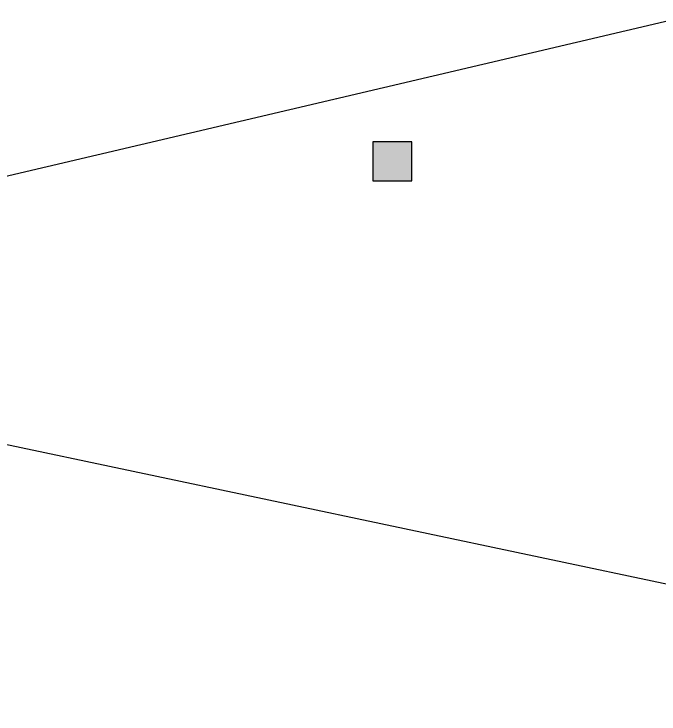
# Model space of a CAD drawing. Header units: centimetres. Extents: x 28733 to 98303, y -2883 to 8555.
# Drawn here: x 90167 to 91657, y 4087 to 5704 of the extents above; entities that cross this region are included whole.
import ezdxf

# ---------------------------------------------------------------- set-up
doc = ezdxf.new("R2010")
doc.units = ezdxf.units.CM
doc.header["$LTSCALE"] = 100
for name, color, linetype in [('A-ELEV-04', 250, 'Continuous'), ('S-CONC', 5, 'Continuous'), ('S-HTCH', 8, 'Continuous')]:
    doc.layers.add(name, color=color, linetype=linetype)

msp = doc.modelspace()

# ---------------------------------------------------------------- hatches: boundary and pattern name
at = {"layer": 'S-HTCH'}
h = msp.add_hatch(dxfattribs=at)
h.set_pattern_fill('ANSI33', color=256)
h.set_pattern_definition([(45, (74805.67, 5721.585), (-4.490128, 4.490128), []), (45, (74810.16, 5721.585), (-4.490128, 4.490128), [3.175, -1.5875])])
h.paths.add_polyline_path([(90995.86, 1518.62), (91085.86, 1518.62), (91085.86, 1608.62), (90995.86, 1608.62)])
h.paths.add_polyline_path([(90995.86, 7218.62), (91085.86, 7218.62), (91085.86, 7308.62), (90995.86, 7308.62)])
h.paths.add_polyline_path([(89195.86, 1518.62), (89285.86, 1518.62), (89285.86, 1608.62), (89195.86, 1608.62)])
h.paths.add_polyline_path([(85595.86, 1518.62), (85685.86, 1518.62), (85685.86, 1608.62), (85595.86, 1608.62)])
h.paths.add_polyline_path([(89195.86, 7218.62), (89285.86, 7218.62), (89285.86, 7308.62), (89195.86, 7308.62)])
h.paths.add_polyline_path([(85595.86, 7218.62), (85685.86, 7218.62), (85685.86, 7308.62), (85595.86, 7308.62)])
h.paths.add_polyline_path([(90995.86, 3418.62), (91085.86, 3418.62), (91085.86, 3508.62), (90995.86, 3508.62)])
h.paths.add_polyline_path([(90995.86, 5318.62), (91085.86, 5318.62), (91085.86, 5408.62), (90995.86, 5408.62)])
h.paths.add_polyline_path([(89195.86, 3418.62), (89285.86, 3418.62), (89285.86, 3508.62), (89195.86, 3508.62)])
h.paths.add_polyline_path([(85595.86, 3418.62), (85685.86, 3418.62), (85685.86, 3508.62), (85595.86, 3508.62)])
h.paths.add_polyline_path([(89195.86, 5318.62), (89285.86, 5318.62), (89285.86, 5408.62), (89195.86, 5408.62)])
h.paths.add_polyline_path([(85595.86, 5318.62), (85685.86, 5318.62), (85685.86, 5408.62), (85595.86, 5408.62)])
h.paths.add_polyline_path([(96395.86, 3418.62), (96485.86, 3418.62), (96485.86, 3508.62), (96395.86, 3508.62)])
h.paths.add_polyline_path([(96395.86, 5318.62), (96485.86, 5318.62), (96485.86, 5408.62), (96395.86, 5408.62)])
h.paths.add_polyline_path([(94595.86, 3418.62), (94685.86, 3418.62), (94685.86, 3508.62), (94595.86, 3508.62)])
h.paths.add_polyline_path([(94595.86, 5318.62), (94685.86, 5318.62), (94685.86, 5408.62), (94595.86, 5408.62)])
h.paths.add_polyline_path([(92795.86, 3418.62), (92885.86, 3418.62), (92885.86, 3508.62), (92795.86, 3508.62)])
h.paths.add_polyline_path([(92795.86, 5318.62), (92885.86, 5318.62), (92885.86, 5408.62), (92795.86, 5408.62)])
h.paths.add_polyline_path([(89095.86, 3418.62), (89185.86, 3418.62), (89185.86, 3508.62), (89095.86, 3508.62)])
h.paths.add_polyline_path([(89095.86, 5318.62), (89185.86, 5318.62), (89185.86, 5408.62), (89095.86, 5408.62)])
h.paths.add_polyline_path([(87395.86, 3418.62), (87485.86, 3418.62), (87485.86, 3508.62), (87395.86, 3508.62)])
h.paths.add_polyline_path([(87395.86, 5318.62), (87485.86, 5318.62), (87485.86, 5408.62), (87395.86, 5408.62)])
h.paths.add_polyline_path([(83795.86, 3418.62), (83885.86, 3418.62), (83885.86, 3508.62), (83795.86, 3508.62)])
h.paths.add_polyline_path([(83795.86, 5318.62), (83885.86, 5318.62), (83885.86, 5408.62), (83795.86, 5408.62)])
h.paths.add_polyline_path([(81995.86, 3418.62), (82085.86, 3418.62), (82085.86, 3508.62), (81995.86, 3508.62)])
h.paths.add_polyline_path([(81995.86, 5318.62), (82085.86, 5318.62), (82085.86, 5408.62), (81995.86, 5408.62)])
h.paths.add_polyline_path([(80195.86, 3418.62), (80285.86, 3418.62), (80285.86, 3508.62), (80195.86, 3508.62)])
h.paths.add_polyline_path([(80195.86, 5318.62), (80285.86, 5318.62), (80285.86, 5408.62), (80195.86, 5408.62)])
h.paths.add_polyline_path([(98195.86, 5318.62), (98285.86, 5318.62), (98285.86, 5408.62), (98195.86, 5408.62)])
h.paths.add_polyline_path([(98195.86, 3418.62), (98285.86, 3418.62), (98285.86, 3508.62), (98195.86, 3508.62)])
h.paths.add_polyline_path([(98195.86, 1518.62), (98285.86, 1518.62), (98285.86, 1608.62), (98195.86, 1608.62)])
h.paths.add_polyline_path([(96395.86, 1518.62), (96485.86, 1518.62), (96485.86, 1608.62), (96395.86, 1608.62)])
h.paths.add_polyline_path([(94595.86, 1518.62), (94685.86, 1518.62), (94685.86, 1608.62), (94595.86, 1608.62)])
h.paths.add_polyline_path([(92795.86, 1518.62), (92885.86, 1518.62), (92885.86, 1608.62), (92795.86, 1608.62)])
h.paths.add_polyline_path([(89095.86, 1518.62), (89185.86, 1518.62), (89185.86, 1608.62), (89095.86, 1608.62)])
h.paths.add_polyline_path([(87395.86, 1518.62), (87485.86, 1518.62), (87485.86, 1608.62), (87395.86, 1608.62)])
h.paths.add_polyline_path([(83795.86, 1518.62), (83885.86, 1518.62), (83885.86, 1608.62), (83795.86, 1608.62)])
h.paths.add_polyline_path([(81995.86, 1518.62), (82085.86, 1518.62), (82085.86, 1608.62), (81995.86, 1608.62)])
h.paths.add_polyline_path([(80195.86, 1518.62), (80285.86, 1518.62), (80285.86, 1608.62), (80195.86, 1608.62)])
h.paths.add_polyline_path([(98195.86, 7218.62), (98285.86, 7218.62), (98285.86, 7308.62), (98195.86, 7308.62)])
h.paths.add_polyline_path([(96395.86, 7218.62), (96485.86, 7218.62), (96485.86, 7308.62), (96395.86, 7308.62)])
h.paths.add_polyline_path([(94595.86, 7218.62), (94685.86, 7218.62), (94685.86, 7308.62), (94595.86, 7308.62)])
h.paths.add_polyline_path([(92795.86, 7218.62), (92885.86, 7218.62), (92885.86, 7308.62), (92795.86, 7308.62)])
h.paths.add_polyline_path([(89095.86, 7218.62), (89185.86, 7218.62), (89185.86, 7308.62), (89095.86, 7308.62)])
h.paths.add_polyline_path([(87395.86, 7218.62), (87485.86, 7218.62), (87485.86, 7308.62), (87395.86, 7308.62)])
h.paths.add_polyline_path([(83795.86, 7218.62), (83885.86, 7218.62), (83885.86, 7308.62), (83795.86, 7308.62)])
h.paths.add_polyline_path([(81995.86, 7218.62), (82085.86, 7218.62), (82085.86, 7308.62), (81995.86, 7308.62)])
h.paths.add_polyline_path([(80195.86, 7218.62), (80285.86, 7218.62), (80285.86, 7308.62), (80195.86, 7308.62)])

# ---------------------------------------------------------------- linework, layer by layer
at = {"layer": 'A-ELEV-04'}
for p, q in [((80180.86, 2988.62), (98195.86, 7218.62)), ((98285.86, 2988.62), (80180.86, 6816.58))]:
    msp.add_line(p, q, dxfattribs=at)
at = {"layer": 'S-CONC'}
msp.add_lwpolyline([(90995.86, 5318.62), (91085.86, 5318.62), (91085.86, 5408.62), (90995.86, 5408.62)], close=True, dxfattribs=at)

doc.saveas('drawing.dxf')
